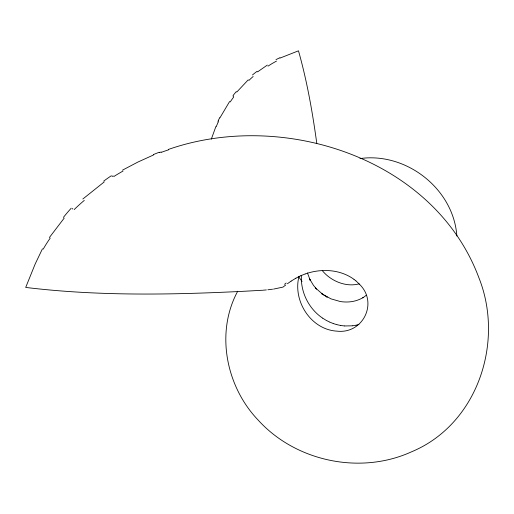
<?xml version="1.0" encoding="UTF-8"?>
<svg xmlns="http://www.w3.org/2000/svg" width="514" height="514" viewBox="0 0 514 514"><rect width="100%" height="100%" fill="white"/><g stroke="black" fill="none" stroke-linecap="round" stroke-linejoin="round"><path stroke-width="0.77" d="M301.429 275.273C300.388 291.971 308.76 308.824 322.644 318.14M299.007 276.301C292.569 300.953 310.899 329.692 337.017 331.151C363.186 334.184 378.465 302.431 359.382 284.178M211.312 139.146L215.854 126.643M217.936 121.908L218.379 120.976M219.915 117.873L229.61 101.521M237.712 291.226C215.212 332.686 226.115 386.586 258.092 420.015C295.736 461.598 360.481 475.09 411.553 451.8C477.48 424.371 504.587 342.215 478.919 277.823C434.426 158.428 283.259 109.476 168.534 149.388M42.45 248.802L35.17 264.023L25.7 287.429C98.521 296.263 172.017 294.869 245.12 291.213L262.615 290.243M49.344 237.571L64.224 218.071M233.105 96.632L233.542 96.067M236.781 92.057L248.262 79.811M72.275 209.025L72.795 208.485M82.85 199.002L104.297 181.86M285.739 285L282.983 287.108L274.052 288.99M366.315 295.222L362.858 297.837L363.565 297.33C356.279 301.679 348.582 302.74 340.409 301.564L331.003 298.865L321.848 293.802L327.206 297.169L326.364 296.636M257.553 71.883L267.351 65.072M287.403 283.754L291.078 281.145M291.13 281.107L295.865 278.209M112.013 176.527L113.106 175.82M122.486 170.153L137.868 162.071L153.57 154.952M295.955 278.158L300.42 275.889M280.046 58.082L298.48 50.822C307.057 81.161 312.518 112.245 316.797 143.445M300.555 275.825L305.053 274.013M159.411 152.626L161.158 151.971M305.239 273.949C321.051 268.347 340.017 269.201 353.889 279.275M358.933 324.469L356.086 325.201M358.997 283.882C345.498 287.454 330.502 280.74 322.297 270.602M355.919 325.233L352.296 325.818M273.294 289.099L272.786 289.17M272.112 289.26L267.865 289.78M359.941 158.575C406.356 152.003 453.618 188.94 456.862 236.042M352.154 325.831L344.611 325.953M266.374 289.935L263.194 290.198M344.489 325.947L340.936 325.516M340.718 325.478L337.133 324.719M336.798 324.63L333.38 323.582M333.091 323.479L329.692 322.098M329.39 321.957L326.287 320.383M325.857 320.145L322.728 318.192M354.011 279.365L355.881 280.83M322.908 294.471L315.467 287.93L316.573 289.067L313.476 285.366L309.563 278.839L310.327 280.593L307.462 272.934M356.029 280.959L359.357 284.146M302.059 281.441L298.692 276.898M275.979 59.63A106.841 104.246 -88.9 0 1 279.899 57.735M268.006 66.139A107.529 104.213 -77.2 0 1 276.519 61.089M252.47 74.96A103.847 101.181 87.1 0 1 257.135 71.292M248.866 80.467A103.693 100.031 -81.4 0 1 253.171 76.483M232.996 95.623A113.485 110.838 79.6 0 1 236.279 91.608M230.201 101.945A111.467 107.722 -90 0 1 233.652 97.075M218.142 120.861A120.848 118.008 77.1 0 1 219.69 117.751M216.163 126.778A119.524 116.08 81.5 0 1 218.232 122.056M284.505 284.319A105.074 52.306 -28.4 0 1 286.208 283.034M43.215 249.136A142.397 127.658 -13 0 1 50.237 238.066M63.344 217.461A178.409 166.51 3.1 0 1 71.234 208.189M74.151 209.603A179.142 160.959 -8.9 0 1 84.29 200.396M103.674 181.127A197.659 183.749 0.3 0 1 111.384 175.711M113.703 176.604A192.397 174.484 -4.7 0 1 123.071 171.027M153.39 154.585A208.382 192.146 -1.5 0 1 159.244 152.24M161.325 152.343A203.467 185.567 -2.6 0 1 168.688 149.78"/></g></svg>
